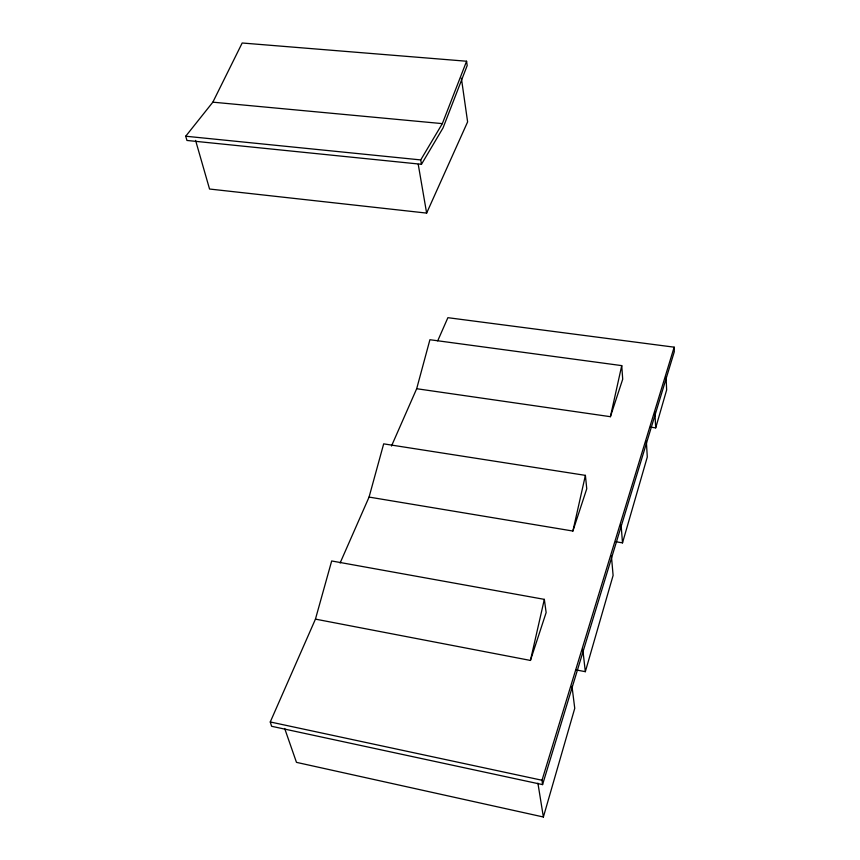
<?xml version="1.0" encoding="UTF-8"?>
<svg xmlns="http://www.w3.org/2000/svg" width="860" height="860" viewBox="0 0 860 860"><rect width="100%" height="100%" fill="white"/><g stroke="black" fill="none" stroke-linecap="round" stroke-linejoin="round"><path stroke-width="1.29" d="M416.681 388.72L610.407 416.691L621.737 365.618L429.914 339.721L416.681 388.72L391.483 446.05M369.069 497.08L572.889 531.039L585.402 475.365L383.678 443.857L369.069 497.08L340.108 562.999M315.448 619.125L530.437 660.437L544.337 599.366L331.68 560.967L315.448 619.125L270.266 721.97L271.599 726.281L542.574 784.61L674.283 351.772L674.165 347.171L447.888 317.684L437.708 340.85M284.671 728.474L296.474 762.358L543.38 817L574.749 708.328L571.986 686.258M576.103 669.908L585.327 671.682L613.105 575.437L611.417 556.044M615.9 541.757L622.511 542.864L647.29 457.025L646.354 441.32M650.407 427.108L655.696 427.882L666.65 389.935L666.059 376.734M542.574 784.61L542.015 780.246L674.165 347.171M530.437 660.437L546.143 612.567L544.337 599.366M572.889 531.039L586.757 488.781L585.402 475.365M610.407 416.691L622.704 379.206L621.737 365.618M421.475 164.292L420.733 159.917L442.341 123.625L466.582 61.232L242.187 43L212.85 102.168L185.717 136.224L186.953 140.459L421.475 164.292L443.018 127.957L467.184 65.575L466.582 61.232M195.585 140.416L209.55 189.028L426.635 213.097L467.614 121.894L461.379 78.185M212.85 102.168L442.341 123.625M185.717 136.224L420.733 159.917M270.266 721.97L542.015 780.246M418.229 164.303L426.635 213.097M537.909 783.17L543.38 817M582.768 649.246L585.327 671.682M621.06 524.546L622.511 542.864M654.858 412.015L655.696 427.882"/></g></svg>
